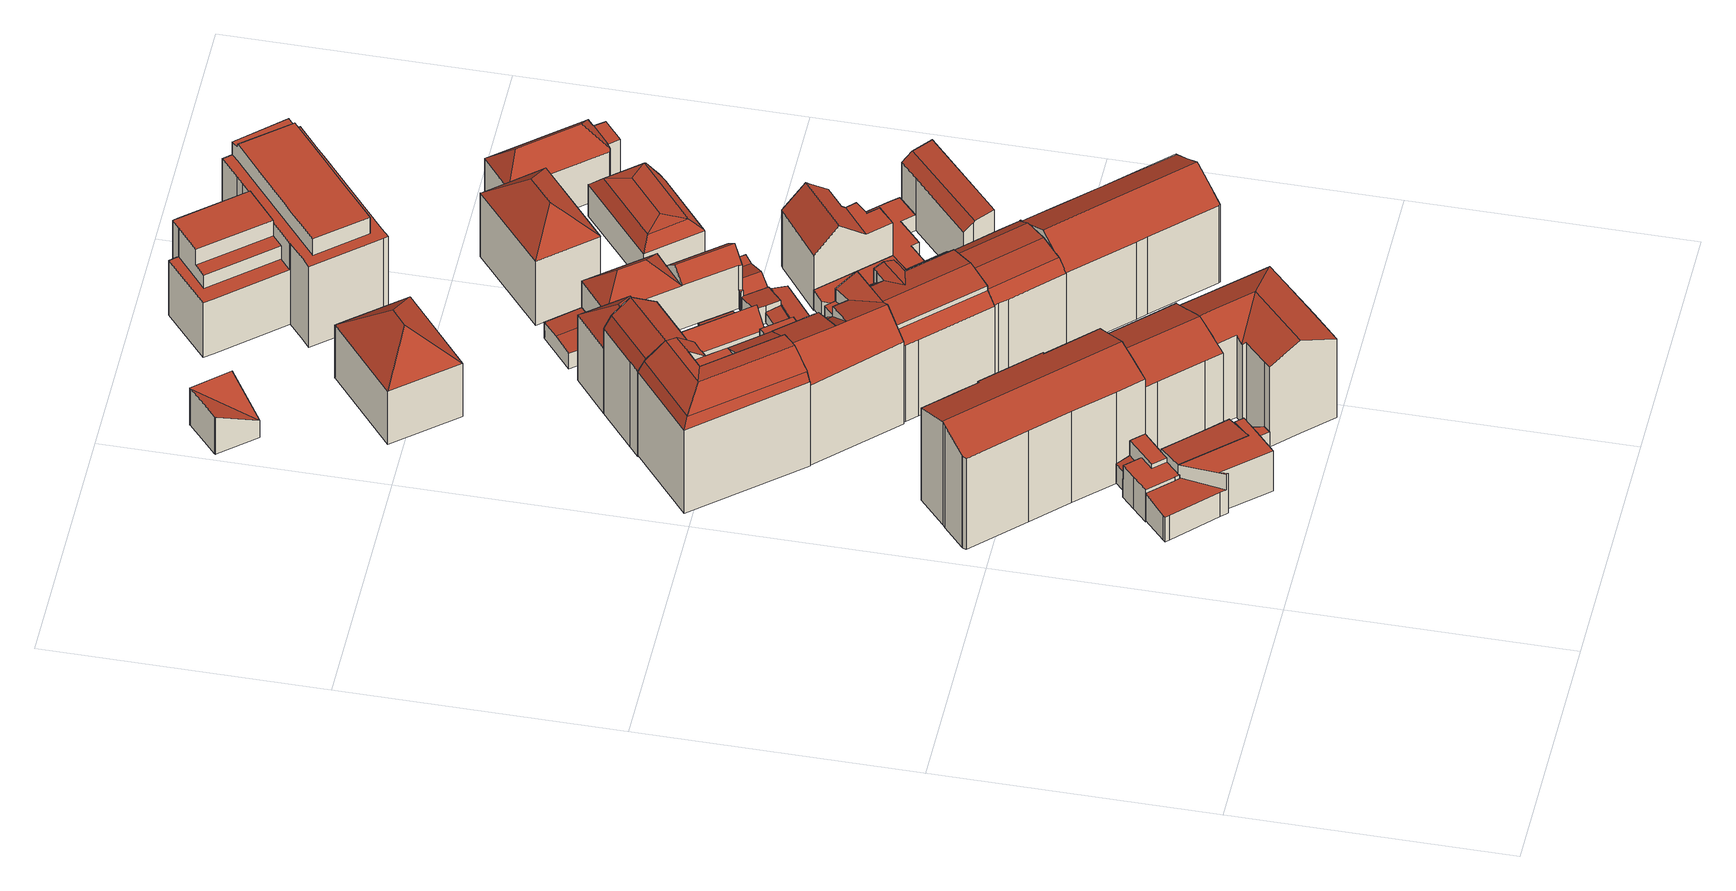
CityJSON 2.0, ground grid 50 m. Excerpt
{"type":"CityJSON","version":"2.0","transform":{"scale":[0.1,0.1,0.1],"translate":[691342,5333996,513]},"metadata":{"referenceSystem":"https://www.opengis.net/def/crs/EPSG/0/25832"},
"CityObjects":{
"building1":{"type":"Building","attributes":{"Gemeindeschluessel":"09162000","HoeheDach":"524.430","HoeheGrund":"515.370","Methode":"2000","NiedrigsteTraufeDesGebaeudes":"520.886","Geometrietyp2DReferenz":"3000","function":"31001_2000","roofType":"1000","measuredHeight":9.06,"storeysAboveGround":2},"geometry":[{"type":"MultiSurface","lod":"2","boundaries":[[[0,1,2,3,4,5,6,7,8,9,10]],[[11,12,13,14,15,16,17,18,19,20]],[[7,6,5,21,22,23]],[[13,10,9,14]],[[24,20,19,25]],[[26,27,28,4,3,2]],[[26,2,1,29]],[[30,16,15,31]],[[8,7,23,32,33,9]],[[15,14,9,33,31]],[[34,17,16,30]],[[35,36,0,10,13,12,37]],[[38,18,17,34]],[[29,1,0,36]],[[37,12,11,39]],[[21,5,4,28]],[[39,11,20,24]],[[25,19,18,38]],[[27,26,29,36,35,37,39,24,25,38,34,30,31,33,32,23,22,21,28]]],"semantics":{"surfaces":[{"type":"RoofSurface"},{"type":"WallSurface"},{"type":"GroundSurface"}],"values":[0,0,1,1,1,1,1,1,1,1,1,1,1,1,1,1,1,1,2]}}]},
"building2":{"type":"Building","attributes":{"Gemeindeschluessel":"09162000","HoeheDach":"523.330","HoeheGrund":"515.120","Methode":"2000","NiedrigsteTraufeDesGebaeudes":"519.234","Geometrietyp2DReferenz":"3000","function":"31001_2000","roofType":"1000","measuredHeight":8.21,"storeysAboveGround":2},"geometry":[{"type":"MultiSurface","lod":"2","boundaries":[[[40,41,42,43]],[[44,45,46,47]],[[48,49,50,51,52,53]],[[43,54,55,56,57,44,47,58,59,60,61,62,63,40]],[[64,65,66,49,48,67,68]],[[55,54,43,42,69,70,71]],[[53,72,67,48]],[[57,73,45,44]],[[60,52,51,61]],[[47,46,74,58]],[[61,51,50,62]],[[70,69,64,68]],[[55,71,75,56]],[[69,42,41,66,65,64]],[[56,75,73,57]],[[41,40,63,62,50,49,66]],[[45,73,75,71,70,68,67,72,74,46]],[[74,72,53,52,60,59,58]]],"semantics":{"surfaces":[{"type":"WallSurface"},{"type":"RoofSurface"},{"type":"GroundSurface"}],"values":[0,0,1,2,0,0,0,0,0,0,0,0,0,1,0,0,1,0]}}]},
"building3":{"type":"Building","attributes":{"Gemeindeschluessel":"09162000","HoeheDach":"524.530","HoeheGrund":"515.602","Methode":"1000","NiedrigsteTraufeDesGebaeudes":"523.912","Geometrietyp2DReferenz":"3000","function":"31001_2000","roofType":"1000","measuredHeight":8.93},"geometry":[{"type":"MultiSurface","lod":"2","boundaries":[[[76,77,78,79,80,81]],[[82,83,84,85]],[[86,87,88,89,90,91,79,78]],[[82,92,89,88,93,83]],[[94,85,84,95,76,81]],[[95,84,83,93,88,87,86,78,77,76]],[[92,82,85,94,81,80,79,91,90,89]]],"semantics":{"surfaces":[{"type":"WallSurface"},{"type":"RoofSurface"},{"type":"GroundSurface"}],"values":[0,0,0,0,0,1,2]}}]},
"building4":{"type":"Building","attributes":{"Gemeindeschluessel":"09162000","HoeheDach":"519.659","HoeheGrund":"515.100","Methode":"1000","NiedrigsteTraufeDesGebaeudes":"518.510","Geometrietyp2DReferenz":"3000","function":"31001_2000","roofType":"2100","measuredHeight":4.56},"geometry":[{"type":"MultiSurface","lod":"2","boundaries":[[[96,97,98,43]],[[40,99,100,101]],[[43,40,101,102,103,96]],[[97,104,105,100,99,98]],[[103,104,97,96]],[[102,105,104,103]],[[43,98,99,40]],[[101,100,105,102]]],"semantics":{"surfaces":[{"type":"WallSurface"},{"type":"GroundSurface"},{"type":"RoofSurface"}],"values":[0,0,1,2,0,0,0,0]}}]},
"building5":{"type":"Building","attributes":{"Gemeindeschluessel":"09162000","HoeheDach":"538.442","HoeheGrund":"514.950","Methode":"1000","NiedrigsteTraufeDesGebaeudes":"535.743","Geometrietyp2DReferenz":"3000","function":"31001_9998","roofType":"3100","measuredHeight":23.49,"storeysAboveGround":5},"geometry":[{"type":"MultiSurface","lod":"2","boundaries":[[[106,107,108,109]],[[110,111,112,113]],[[114,115,116,117]],[[118,119,120,121,122,123,124,125,126,127,114,117,128,129,130,131,132,133,134,106,109,135,136,110,113]],[[128,137,138,129]],[[136,139,111,110]],[[133,140,141,134]],[[113,112,142,118]],[[143,142,112,111,139,144,108,107,141,140,145,146]],[[125,147,148,126]],[[127,149,115,114]],[[117,116,137,128]],[[122,150,151,123]],[[129,138,152,130]],[[124,123,151,153,147,125]],[[126,148,149,127]],[[134,141,107,106]],[[109,108,144,135]],[[135,144,139,136]],[[122,121,120,154,155,150]],[[132,145,140,133]],[[152,146,145,132,131,130]],[[120,119,118,142,143,154]],[[149,148,147,153,151,150,155,154,143,146,152,138,137,116,115]]],"semantics":{"surfaces":[{"type":"WallSurface"},{"type":"GroundSurface"},{"type":"RoofSurface"}],"values":[0,0,0,1,0,0,0,0,2,0,0,0,0,0,0,0,0,0,0,0,0,0,0,2]}}]},
"building6":{"type":"Building","attributes":{"Gemeindeschluessel":"09162000","HoeheDach":"518.710","HoeheGrund":"515.490","Methode":"1000","NiedrigsteTraufeDesGebaeudes":"518.710","Geometrietyp2DReferenz":"3000","function":"31001_2000","roofType":"1000","measuredHeight":3.22},"geometry":[{"type":"MultiSurface","lod":"2","boundaries":[[[156,157,158,159,160,161,162,163]],[[164,165,159,158]],[[166,163,162,167]],[[157,168,164,158]],[[167,162,161,169]],[[165,170,160,159]],[[170,169,161,160]],[[156,171,168,157]],[[156,163,166,171]],[[168,171,166,167,169,170,165,164]]],"semantics":{"surfaces":[{"type":"GroundSurface"},{"type":"WallSurface"},{"type":"RoofSurface"}],"values":[0,1,1,1,1,1,1,1,1,2]}}]},
"building7":{"type":"Building","attributes":{"Gemeindeschluessel":"09162000","HoeheDach":"538.360","HoeheGrund":"514.680","Methode":"2000","NiedrigsteTraufeDesGebaeudes":"532.810","Geometrietyp2DReferenz":"3000","function":"31001_9998","roofType":"3100","measuredHeight":23.68,"storeysAboveGround":5},"geometry":[{"type":"MultiSurface","lod":"2","boundaries":[[[172,173,174,175]],[[176,177,178,179]],[[180,181,182,183,184,178,177,185,186]],[[175,187,188,189]],[[190,191,173,172]],[[192,193,194,195,196]],[[197,198,199,190]],[[200,184,183,201]],[[202,197,190,172]],[[187,203,176,179,200,201,204,205,188]],[[206,186,199,207]],[[208,196,195]],[[180,206,207,208,195,209]],[[205,210,189,188]],[[211,212,181,180,209,194,193]],[[204,201,183,182,213,214]],[[198,192,196,208,207,199]],[[194,209,195]],[[180,186,206]],[[187,175,174,203]],[[179,178,184,200]],[[199,186,185,191,190]],[[213,182,181,212]],[[204,214,211,193,192,198,197,202,210,205]],[[202,172,175,189,210]],[[211,214,213,212]],[[203,174,173,191,185,177,176]]],"semantics":{"surfaces":[{"type":"RoofSurface"},{"type":"WallSurface"},{"type":"GroundSurface"}],"values":[0,1,0,1,0,0,0,1,0,2,1,1,0,1,1,1,1,1,1,1,1,0,1,1,0,0,1]}}]},
"building8":{"type":"Building","attributes":{"Gemeindeschluessel":"09162000","HoeheDach":"536.637","HoeheGrund":"515.250","Methode":"1000","NiedrigsteTraufeDesGebaeudes":"533.850","Geometrietyp2DReferenz":"3000","function":"31001_1000","roofType":"3100","measuredHeight":21.39,"storeysAboveGround":4},"geometry":[{"type":"MultiSurface","lod":"2","boundaries":[[[215,216,217,218]],[[219,220,221,222,223,224,225,226,227,215,218,228,229,230,231,232,233,234]],[[216,235,236,237,238,239,240,241,242,243,217]],[[232,244,245,233]],[[226,225,237,236,235,227]],[[220,219,234,246,247,248]],[[242,241,249,231,230,229]],[[233,245,246,234]],[[240,250,248,247,246,245,244,249,241]],[[231,249,244,232]],[[218,217,243,228]],[[220,248,250,221]],[[224,223,222,221,250,240,239,238]],[[228,243,242,229]],[[227,235,216,215]],[[224,238,237,225]]],"semantics":{"surfaces":[{"type":"WallSurface"},{"type":"GroundSurface"},{"type":"RoofSurface"}],"values":[0,1,2,0,0,0,0,0,2,0,0,0,0,0,0,0]}}]},
"building9":{"type":"Building","attributes":{"Gemeindeschluessel":"09162000","HoeheDach":"536.329","HoeheGrund":"515.290","Methode":"2000","NiedrigsteTraufeDesGebaeudes":"533.136","Geometrietyp2DReferenz":"3000","function":"31001_1000","roofType":"3100","measuredHeight":21.04,"storeysAboveGround":5},"geometry":[{"type":"MultiSurface","lod":"2","boundaries":[[[251,252,253,254]],[[255,256,257,258,259,260]],[[261,262,263,264,265,266]],[[267,268,269,270,271,272,273,274,275,262,261,266,276,277,251,254,278,279]],[[260,259,258,280,281,282,283,284,285]],[[286,257,279,278,254,253]],[[265,287,288,277,276,266]],[[289,258,257,286,253,252,288,287]],[[277,288,252,251]],[[264,263,280,258,289,287,265]],[[272,283,282,273]],[[282,281,280,263,262,275,274,273]],[[269,268,255,260,285,270]],[[271,284,283,272]],[[268,267,279,257,256,255]],[[270,285,284,271]]],"semantics":{"surfaces":[{"type":"WallSurface"},{"type":"RoofSurface"},{"type":"GroundSurface"}],"values":[0,1,0,2,1,0,0,1,0,1,0,0,0,0,0,0]}}]},
"building10":{"type":"Building","attributes":{"Gemeindeschluessel":"09162000","HoeheDach":"537.770","HoeheGrund":"514.765","Methode":"2000","NiedrigsteTraufeDesGebaeudes":"532.862","Geometrietyp2DReferenz":"3000","function":"31001_1000","roofType":"3100","measuredHeight":23,"storeysAboveGround":5},"geometry":[{"type":"MultiSurface","lod":"2","boundaries":[[[290,291,292,293]],[[294,295,296,297,298,299]],[[300,301,302,303]],[[298,297,304,305,306,307]],[[308,309,310,311]],[[312,313,309,308]],[[314,315,316,317]],[[292,291,310,309,313,318,319,320]],[[321,322,323,324,317,316]],[[325,326,327,328]],[[329,330,305]],[[331,332,333,334]],[[317,324,335,314]],[[290,293,306,305,330,336,337,338]],[[327,326,333,332,339]],[[304,340,341]],[[294,321,316,315,342,295]],[[343,334,333,326,325,344]],[[318,345,346,319]],[[304,297,296,335,324,323,347,348,340]],[[349,350,307,306,293,292,320]],[[351,311,310,291,290,338]],[[352,353,354,355,348,347]],[[304,341,329,305]],[[328,327,339,336,330,329,341,340,348,355]],[[343,344,301,300]],[[314,335,342,315]],[[352,347,323,322]],[[331,356,337,336,339,332]],[[349,346,345,312,308,311,351,356,331,334,343,300,303,353,352,322,321,294,299,350]],[[299,298,307,350]],[[349,320,319,346]],[[296,295,342,335]],[[354,302,301,344,325,328,355]],[[354,353,303,302]],[[345,318,313,312]],[[351,338,337,356]]],"semantics":{"surfaces":[{"type":"WallSurface"},{"type":"RoofSurface"},{"type":"GroundSurface"}],"values":[0,0,0,1,0,0,1,1,0,0,0,0,0,1,1,0,0,0,0,1,0,0,0,1,0,0,0,0,0,2,0,0,1,1,0,0,0]}}]},
"building11":{"type":"Building","attributes":{"Gemeindeschluessel":"09162000","HoeheDach":"538.498","HoeheGrund":"514.395","Methode":"2000","NiedrigsteTraufeDesGebaeudes":"533.710","Geometrietyp2DReferenz":"3000","function":"31001_1000","roofType":"3100","measuredHeight":24.1,"storeysAboveGround":6},"geometry":[{"type":"MultiSurface","lod":"2","boundaries":[[[357,358,359,360]],[[361,174,362,363]],[[364,365,174,361,366,367]],[[358,357,368,369,370,371]],[[360,359,367,366]],[[365,370,369,362,174]],[[364,367,359,358,371]],[[363,362,369,368]],[[361,363,368,357,360,366]],[[364,371,370,365]]],"semantics":{"surfaces":[{"type":"WallSurface"},{"type":"RoofSurface"},{"type":"GroundSurface"}],"values":[0,0,0,0,0,1,1,0,2,1]}}]},
"building12":{"type":"Building","attributes":{"Gemeindeschluessel":"09162000","HoeheDach":"523.396","HoeheGrund":"514.359","Methode":"2000","NiedrigsteTraufeDesGebaeudes":"520.312","Geometrietyp2DReferenz":"3000","function":"31001_1000","roofType":"3200","measuredHeight":9.04,"storeysAboveGround":2},"geometry":[{"type":"MultiSurface","lod":"2","boundaries":[[[372,373,374,375]],[[376,377,373,372]],[[378,379,376,372,375]],[[376,379,380,381,377]],[[381,382,373,377]],[[374,383,384]],[[378,385,380,379]],[[383,374,373,382]],[[378,375,374,384,385]],[[380,385,384,383,382,381]]],"semantics":{"surfaces":[{"type":"WallSurface"},{"type":"GroundSurface"},{"type":"RoofSurface"}],"values":[0,0,1,0,2,2,0,2,0,2]}}]},
"building13":{"type":"Building","attributes":{"Gemeindeschluessel":"09162000","HoeheDach":"522.547","HoeheGrund":"514.090","Methode":"2000","NiedrigsteTraufeDesGebaeudes":"517.868","Geometrietyp2DReferenz":"3000","function":"31001_2000","roofType":"9999","measuredHeight":8.46},"geometry":[{"type":"MultiSurface","lod":"2","boundaries":[[[386,387,388,389,390,391]],[[392,393,388,387]],[[393,394,395,388]],[[389,388,395,396,397,398,390]],[[396,395,394,399,400,401]],[[391,390,398,402]],[[398,397,396,401,403,402]],[[387,386,391,402,403,401,400,399,392]],[[399,394,393,392]]],"semantics":{"surfaces":[{"type":"WallSurface"},{"type":"RoofSurface"},{"type":"GroundSurface"}],"values":[0,0,1,1,0,0,0,2,0]}}]},
"building14":{"type":"Building","attributes":{"Gemeindeschluessel":"09162000","HoeheDach":"536.470","HoeheGrund":"515.245","Methode":"2000","NiedrigsteTraufeDesGebaeudes":"532.472","Geometrietyp2DReferenz":"3000","function":"31001_1000","roofType":"3100","measuredHeight":21.23,"storeysAboveGround":6},"geometry":[{"type":"MultiSurface","lod":"2","boundaries":[[[404,405,406,407]],[[408,409,410,411]],[[412,413,414,415,416,417,418]],[[419,420,421,418,417]],[[407,406,422,423]],[[424,425,426,427,428,429]],[[430,431,432,433]],[[434,426,425,435]],[[404,436,424,429,411,410,437,438,405]],[[439,413,440,441]],[[442,423,422,443,444,445]],[[438,437,446,447]],[[447,446,444,443]],[[424,436,435,425]],[[448,449,450,441,440,409,408,428,427]],[[449,451,415,414,452,450]],[[447,443,422,406,405,438]],[[452,414,413,439]],[[448,434,435,436,404,407,423,442,430,433,420,419,453,451,449]],[[433,432,421,420]],[[453,416,415,451]],[[442,445,431,430]],[[419,417,416,453]],[[428,408,411,429]],[[412,418,421,432,431,445,444,446]],[[410,409,440,413,412,446,437]],[[441,450,452,439]],[[448,427,426,434]]],"semantics":{"surfaces":[{"type":"WallSurface"},{"type":"RoofSurface"},{"type":"GroundSurface"}],"values":[0,1,1,0,0,1,0,0,0,0,0,0,0,0,0,0,1,0,2,0,0,0,0,0,1,1,1,0]}}]},
"building15":{"type":"Building","attributes":{"Gemeindeschluessel":"09162000","HoeheDach":"533.520","HoeheGrund":"514.395","Methode":"2000","NiedrigsteTraufeDesGebaeudes":"529.014","Geometrietyp2DReferenz":"3000","function":"31001_1000","roofType":"3200","measuredHeight":19.12,"storeysAboveGround":5},"geometry":[{"type":"MultiSurface","lod":"2","boundaries":[[[454,455,456,457]],[[458,456,459,460]],[[368,357,461,454,457]],[[462,459,456,455]],[[461,462,455,454]],[[357,460,459,462,461]],[[357,368,458,460]],[[368,457,456,458]]],"semantics":{"surfaces":[{"type":"RoofSurface"},{"type":"WallSurface"},{"type":"GroundSurface"}],"values":[0,1,1,0,0,1,2,1]}}]},
"building16":{"type":"Building","attributes":{"Gemeindeschluessel":"09162000","HoeheDach":"531.834","HoeheGrund":"513.600","Methode":"1000","NiedrigsteTraufeDesGebaeudes":"525.653","Geometrietyp2DReferenz":"3000","function":"31001_9998","roofType":"3200","measuredHeight":18.23,"storeysAboveGround":3},"geometry":[{"type":"MultiSurface","lod":"2","boundaries":[[[463,464,465,466]],[[467,468,469,470,471,472,473,474]],[[469,468,475,476,464]],[[470,469,464,463]],[[468,467,474,477,475]],[[476,475,477,465]],[[463,466,478,473,472,471,470]],[[465,477,474,473,478,466]],[[464,476,465]]],"semantics":{"surfaces":[{"type":"WallSurface"},{"type":"RoofSurface"},{"type":"GroundSurface"}],"values":[0,0,1,0,1,1,2,0,1]}}]},
"building17":{"type":"Building","attributes":{"Gemeindeschluessel":"09162000","HoeheDach":"520.124","HoeheGrund":"514.366","Methode":"2000","NiedrigsteTraufeDesGebaeudes":"519.448","Geometrietyp2DReferenz":"3000","function":"31001_2000","roofType":"2100","measuredHeight":5.76,"storeysAboveGround":1},"geometry":[{"type":"MultiSurface","lod":"2","boundaries":[[[479,480,481,482]],[[483,484,485,486]],[[487,488,480,479]],[[489,485,484,481,480,488]],[[487,479,482,483,486,490]],[[486,485,489,490]],[[490,489,488,487]],[[482,481,484,483]]],"semantics":{"surfaces":[{"type":"WallSurface"},{"type":"RoofSurface"},{"type":"GroundSurface"}],"values":[0,0,0,1,2,0,0,0]}}]},
"building18":{"type":"Building","attributes":{"Gemeindeschluessel":"09162000","HoeheDach":"518.170","HoeheGrund":"515.078","Methode":"2000","NiedrigsteTraufeDesGebaeudes":"518.170","Geometrietyp2DReferenz":"3000","function":"31001_2000","roofType":"1000","measuredHeight":3.09},"geometry":[{"type":"MultiSurface","lod":"2","boundaries":[[[491,492,493,494]],[[495,496,497,498]],[[491,494,499,500,501,502,495,498,503]],[[502,504,496,495]],[[498,497,505,503]],[[499,506,507,500]],[[500,507,508,501]],[[501,508,504,502]],[[494,493,506,499]],[[505,497,496,504,508,507,506,493,492]],[[503,505,492,491]]],"semantics":{"surfaces":[{"type":"WallSurface"},{"type":"GroundSurface"},{"type":"RoofSurface"}],"values":[0,0,1,0,0,0,0,0,0,2,0]}}]},
"building19":{"type":"Building","attributes":{"Gemeindeschluessel":"09162000","HoeheDach":"535.200","HoeheGrund":"515.149","Methode":"2000","NiedrigsteTraufeDesGebaeudes":"532.803","Geometrietyp2DReferenz":"3000","function":"31001_1000","roofType":"3100","measuredHeight":20.05,"storeysAboveGround":6},"geometry":[{"type":"MultiSurface","lod":"2","boundaries":[[[509,510,511,512,513,514]],[[515,516,517,518,519,512,511]],[[519,518,520,521]],[[515,522,523,524,525,526,527,528,516]],[[518,517,529,530,531,532,520]],[[515,511,510,522]],[[512,519,521,513]],[[523,509,514,524]],[[525,532,531,526]],[[522,510,509,523]],[[528,529,517,516]],[[525,524,514,513,521,520,532]],[[526,531,530,527]],[[527,530,529,528]]],"semantics":{"surfaces":[{"type":"RoofSurface"},{"type":"WallSurface"},{"type":"GroundSurface"}],"values":[0,1,0,2,0,1,0,1,1,1,1,1,1,1]}}]},
"building20":{"type":"Building","attributes":{"Gemeindeschluessel":"09162000","HoeheDach":"523.020","HoeheGrund":"514.346","Methode":"2000","NiedrigsteTraufeDesGebaeudes":"519.757","Geometrietyp2DReferenz":"3000","function":"31001_2000","roofType":"3100","measuredHeight":8.67,"storeysAboveGround":2},"geometry":[{"type":"MultiSurface","lod":"2","boundaries":[[[490,533,534,535,486]],[[536,537,538,539]],[[490,486,540,536,539,541,542,543]],[[486,535,544,540]],[[543,545,533,490]],[[545,546,547,534,533]],[[547,548,538,537,544,535,534]],[[541,548,547,546,542]],[[539,538,548,541]],[[542,546,545,543]],[[540,544,537,536]]],"semantics":{"surfaces":[{"type":"WallSurface"},{"type":"GroundSurface"},{"type":"RoofSurface"}],"values":[0,0,1,0,0,2,2,0,0,0,0]}}]},
"building21":{"type":"Building","attributes":{"Gemeindeschluessel":"09162000","HoeheDach":"518.701","HoeheGrund":"514.721","Methode":"2000","NiedrigsteTraufeDesGebaeudes":"518.236","Geometrietyp2DReferenz":"3000","function":"31001_2000","roofType":"3100","measuredHeight":3.98,"storeysAboveGround":1},"geometry":[{"type":"MultiSurface","lod":"2","boundaries":[[[549,550,551,552]],[[553,554,555,556]],[[556,555,552,551,557]],[[557,551,550,558]],[[549,554,553,558,550]],[[555,554,549,552]],[[553,556,557,558]]],"semantics":{"surfaces":[{"type":"WallSurface"},{"type":"RoofSurface"},{"type":"GroundSurface"}],"values":[0,0,0,1,0,2,1]}}]},
"building22":{"type":"Building","attributes":{"Gemeindeschluessel":"09162000","HoeheDach":"517.763","HoeheGrund":"515.169","Methode":"2000","NiedrigsteTraufeDesGebaeudes":"517.370","Geometrietyp2DReferenz":"3000","function":"31001_2000","roofType":"1000","measuredHeight":2.59},"geometry":[{"type":"MultiSurface","lod":"2","boundaries":[[[559,560,561,562]],[[560,563,564,561]],[[561,564,565,562]],[[559,566,563,560]],[[559,562,565,566]],[[563,566,565,564]]],"semantics":{"surfaces":[{"type":"WallSurface"},{"type":"RoofSurface"},{"type":"GroundSurface"}],"values":[0,1,0,0,2,0]}}]},
"building23":{"type":"Building","attributes":{"Gemeindeschluessel":"09162000","HoeheDach":"517.184","HoeheGrund":"514.464","Methode":"2000","NiedrigsteTraufeDesGebaeudes":"516.669","Geometrietyp2DReferenz":"3000","function":"31001_2463","roofType":"1000","measuredHeight":2.72,"storeysAboveGround":1},"geometry":[{"type":"MultiSurface","lod":"2","boundaries":[[[567,568,569,570]],[[571,572,573,574]],[[568,573,572,569]],[[570,571,574,567]],[[570,569,572,571]],[[574,573,568,567]]],"semantics":{"surfaces":[{"type":"WallSurface"},{"type":"RoofSurface"},{"type":"GroundSurface"}],"values":[0,0,1,2,0,0]}}]},
"building24":{"type":"Building","attributes":{"Gemeindeschluessel":"09162000","HoeheDach":"518.252","HoeheGrund":"515.166","Methode":"1000","NiedrigsteTraufeDesGebaeudes":"517.412","Geometrietyp2DReferenz":"3000","function":"31001_2000","roofType":"2100","measuredHeight":3.09},"geometry":[{"type":"MultiSurface","lod":"2","boundaries":[[[575,576,577,559]],[[578,566,559,577]],[[578,577,576,579,580]],[[566,578,580,581]],[[581,580,579,582]],[[582,579,576,575]],[[559,566,581,582,575]]],"semantics":{"surfaces":[{"type":"WallSurface"},{"type":"RoofSurface"},{"type":"GroundSurface"}],"values":[0,0,1,0,0,0,2]}}]},
"building25":{"type":"Building","attributes":{"Gemeindeschluessel":"09162000","HoeheDach":"536.870","HoeheGrund":"515.358","Methode":"2000","NiedrigsteTraufeDesGebaeudes":"532.866","Geometrietyp2DReferenz":"3000","function":"31001_1000","roofType":"3100","measuredHeight":21.51,"storeysAboveGround":6},"geometry":[{"type":"MultiSurface","lod":"2","boundaries":[[[583,584,585,586]],[[587,588,589,590]],[[591,592,593,594]],[[595,596,597,598]],[[599,600,601,602,603,604,585,584,605,597,596]],[[598,597,605,606]],[[599,607,608,600]],[[594,593,588,587]],[[609,610,611,591,594,587,590,612,608,607,595,598,606,583,586,613]],[[610,614,615,611]],[[586,585,604,613]],[[601,612,590,589,602]],[[606,605,584,583]],[[588,593,592,615,614,616,603,602,589]],[[609,616,614,610]],[[607,599,596,595]],[[612,601,600,608]],[[609,613,604,603,616]],[[611,615,592,591]]],"semantics":{"surfaces":[{"type":"WallSurface"},{"type":"RoofSurface"},{"type":"GroundSurface"}],"values":[0,0,0,0,1,0,0,0,2,0,0,0,0,1,0,0,0,0,0]}}]},
"building26":{"type":"Building","attributes":{"Gemeindeschluessel":"09162000","HoeheDach":"528.490","HoeheGrund":"514.601","Methode":"2000","NiedrigsteTraufeDesGebaeudes":"518.760","Geometrietyp2DReferenz":"3000","function":"31001_1000","roofType":"3200","measuredHeight":13.89,"storeysAboveGround":3},"geometry":[{"type":"MultiSurface","lod":"2","boundaries":[[[617,618,619,620]],[[621,622,623,624]],[[625,626,627,628]],[[626,629,630,631,632,627]],[[633,634,635,636]],[[632,637,638,628,627]],[[639,640,634,633]],[[641,642,638,637,621,624,643]],[[632,631,644,622,621,637]],[[634,640,617,620,635]],[[623,645,624]],[[646,644,631,630]],[[639,633,636,641,643,647,646,630,629]],[[639,629,626,625,618,617,640]],[[641,636,635,620,619,642]],[[622,644,645,623]],[[625,628,638,642,619,618]],[[647,645,644,646]],[[643,624,645,647]]],"semantics":{"surfaces":[{"type":"WallSurface"},{"type":"RoofSurface"},{"type":"GroundSurface"}],"values":[0,1,1,0,0,0,0,0,1,1,1,0,2,0,0,1,1,0,0]}}]},
"building27":{"type":"Building","attributes":{"Gemeindeschluessel":"09162000","HoeheDach":"519.584","HoeheGrund":"515.130","Methode":"2000","NiedrigsteTraufeDesGebaeudes":"518.997","Geometrietyp2DReferenz":"3000","function":"31001_2000","roofType":"1000","measuredHeight":4.45,"storeysAboveGround":1},"geometry":[{"type":"MultiSurface","lod":"2","boundaries":[[[516,648,649,528]],[[528,649,650,651]],[[528,651,652,516]],[[652,653,648,516]],[[648,653,650,649]],[[651,650,653,652]]],"semantics":{"surfaces":[{"type":"WallSurface"},{"type":"GroundSurface"},{"type":"RoofSurface"}],"values":[0,0,1,0,2,0]}}]},
"building28":{"type":"Building","attributes":{"Gemeindeschluessel":"09162000","HoeheDach":"518.997","HoeheGrund":"514.729","Methode":"2000","NiedrigsteTraufeDesGebaeudes":"518.997","Geometrietyp2DReferenz":"3000","function":"31001_2000","roofType":"1000","measuredHeight":4.27,"storeysAboveGround":1},"geometry":[{"type":"MultiSurface","lod":"2","boundaries":[[[654,655,656,657]],[[658,659,660,654,657]],[[657,656,661,658]],[[660,662,655,654]],[[659,663,662,660]],[[663,661,656,655,662]],[[663,659,658,661]]],"semantics":{"surfaces":[{"type":"WallSurface"},{"type":"GroundSurface"},{"type":"RoofSurface"}],"values":[0,1,0,0,0,2,0]}}]},
"building29":{"type":"Building","attributes":{"Gemeindeschluessel":"09162000","HoeheDach":"518.851","HoeheGrund":"514.920","Methode":"2000","NiedrigsteTraufeDesGebaeudes":"516.690","Geometrietyp2DReferenz":"3000","function":"31001_2000","roofType":"3100","measuredHeight":3.93},"geometry":[{"type":"MultiSurface","lod":"2","boundaries":[[[664,665,666,667,668]],[[669,670,671,672,673,674,675]],[[669,676,677,670]],[[678,673,672,666,665]],[[679,680,681,682]],[[683,679,682,668,667]],[[676,684,685,678,665,664,686,687,677]],[[685,674,673,678]],[[684,675,674,685]],[[666,672,671,688]],[[675,684,676,669]],[[688,683,667,666]],[[686,664,668,682,681]],[[686,681,680,687]],[[687,680,679,683,688,671,670,677]]],"semantics":{"surfaces":[{"type":"WallSurface"},{"type":"RoofSurface"},{"type":"GroundSurface"}],"values":[0,1,0,0,1,1,2,0,0,0,0,1,0,0,0]}}]},
"building30":{"type":"Building","attributes":{"Gemeindeschluessel":"09162000","HoeheDach":"521.710","HoeheGrund":"515.405","Methode":"2000","NiedrigsteTraufeDesGebaeudes":"518.010","Geometrietyp2DReferenz":"3000","function":"31001_2000","roofType":"1000","measuredHeight":6.3,"storeysAboveGround":2},"geometry":[{"type":"MultiSurface","lod":"2","boundaries":[[[689,690,691,692,693]],[[694,695,696,697]],[[698,699,700,701,702,703,704]],[[595,705,706,607]],[[707,708,709,706,705,710,711]],[[690,612,708,707,712,713,691]],[[714,689,693,715,704,703]],[[716,701,700,717]],[[718,715,693,692,719]],[[608,709,708,612]],[[720,702,701,716]],[[718,719,721]],[[722,595,607,608,612,690,689,714,720,716,717,723]],[[722,723,699,698,695,694,711,710]],[[722,710,705,595]],[[607,706,709,608]],[[719,692,691,713]],[[707,711,694,697,721,712]],[[714,703,702,720]],[[717,700,699,723]],[[696,718,721,697]],[[721,719,713,712]],[[698,704,715,718,696,695]]],"semantics":{"surfaces":[{"type":"WallSurface"},{"type":"RoofSurface"},{"type":"GroundSurface"}],"values":[0,1,1,0,1,0,0,0,1,0,0,1,2,0,0,0,1,0,0,0,0,1,0]}}]},
"building31":{"type":"Building","attributes":{"Gemeindeschluessel":"09162000","HoeheDach":"518.421","HoeheGrund":"514.601","Methode":"2000","NiedrigsteTraufeDesGebaeudes":"517.384","Geometrietyp2DReferenz":"3000","function":"31001_1000","roofType":"2100","measuredHeight":3.82,"storeysAboveGround":1},"geometry":[{"type":"MultiSurface","lod":"2","boundaries":[[[629,630,646,724,725]],[[629,725,726,727]],[[646,630,728,729]],[[724,646,729,730]],[[724,730,726,725]],[[630,629,727,728]],[[727,726,730,729,728]]],"semantics":{"surfaces":[{"type":"GroundSurface"},{"type":"WallSurface"},{"type":"RoofSurface"}],"values":[0,1,1,1,1,1,2]}}]},
"building32":{"type":"Building","attributes":{"Gemeindeschluessel":"09162000","HoeheDach":"531.010","HoeheGrund":"514.348","Methode":"2000","NiedrigsteTraufeDesGebaeudes":"526.416","Geometrietyp2DReferenz":"3000","function":"31001_1000","roofType":"3100","measuredHeight":16.66,"storeysAboveGround":4},"geometry":[{"type":"MultiSurface","lod":"2","boundaries":[[[731,732,733,734,735]],[[736,737,738,739,740]],[[741,742,743,744]],[[745,736,740,746,735,734,747]],[[731,735,746,748]],[[749,750,751,752]],[[753,754,755,756]],[[757,758,742,741]],[[738,752,751,756,755,757,741,744,732,731,748,739]],[[753,750,749,737,736,745,754]],[[747,734,733,743,742,758]],[[748,746,740,739]],[[751,750,753,756]],[[737,749,752,738]],[[744,743,733,732]],[[757,755,754,745,747,758]]],"semantics":{"surfaces":[{"type":"WallSurface"},{"type":"RoofSurface"},{"type":"GroundSurface"}],"values":[0,0,0,1,0,0,0,0,2,1,1,0,0,0,0,0]}}]},
"building33":{"type":"Building","attributes":{"Gemeindeschluessel":"09162000","HoeheDach":"534.800","HoeheGrund":"514.768","Methode":"2000","NiedrigsteTraufeDesGebaeudes":"529.298","Geometrietyp2DReferenz":"3000","function":"31001_9998","roofType":"3200","measuredHeight":20.03,"storeysAboveGround":4},"geometry":[{"type":"MultiSurface","lod":"2","boundaries":[[[759,760,761,762]],[[763,764,765]],[[766,767,768,769]],[[766,769,763,760,759]],[[761,765,764,770,762]],[[767,762,770,768]],[[766,759,762,767]],[[769,768,770,764,763]],[[763,765,761,760]]],"semantics":{"surfaces":[{"type":"RoofSurface"},{"type":"GroundSurface"},{"type":"WallSurface"}],"values":[0,0,1,2,0,2,2,2,0]}}]},
"building34":{"type":"Building","attributes":{"Gemeindeschluessel":"09162000","HoeheDach":"518.381","HoeheGrund":"514.888","Methode":"2000","NiedrigsteTraufeDesGebaeudes":"518.381","Geometrietyp2DReferenz":"3000","function":"31001_2000","roofType":"1000","measuredHeight":3.49,"storeysAboveGround":1},"geometry":[{"type":"MultiSurface","lod":"2","boundaries":[[[771,772,773,774]],[[775,776,777,778]],[[779,780,781,782]],[[783,784,785,786]],[[787,788,784,783]],[[782,781,776,775]],[[789,771,774,790,779,782,775,778,787,783,786,791,792]],[[791,793,794,792]],[[786,785,793,791]],[[789,795,772,771]],[[792,794,795,789]],[[790,796,780,779]],[[778,777,788,787]],[[774,773,796,790]],[[794,793,785,784,788,777,776,781,780,796,773,772,795]]],"semantics":{"surfaces":[{"type":"WallSurface"},{"type":"GroundSurface"},{"type":"RoofSurface"}],"values":[0,0,0,0,0,0,1,0,0,0,0,0,0,0,2]}}]},
"building35":{"type":"Building","attributes":{"Gemeindeschluessel":"09162000","HoeheDach":"536.822","HoeheGrund":"514.730","Methode":"2000","NiedrigsteTraufeDesGebaeudes":"527.097","Geometrietyp2DReferenz":"3000","function":"31001_9998","roofType":"1000","measuredHeight":22.09,"storeysAboveGround":7},"geometry":[{"type":"MultiSurface","lod":"2","boundaries":[[[797,798,799,800,801,802,803]],[[804,805,806,807,808,809,803,802,801,810,811,812,813,814,815,816,817]],[[818,819,820,821,822,823]],[[800,824,825,826,827,810,801]],[[828,829,823,822,830,831,832]],[[803,809,833,797]],[[834,835,836,837,838,839,840,841,842,843,844,845,846,817,816,815,814,813,812,811,810,827,847,848,849,850,851,852,853,854,855,856]],[[857,858,859,837,836,835]],[[850,819,818,851]],[[860,822,821,861]],[[862,838,837,859]],[[863,864,829,828]],[[865,866,867,868]],[[869,848,847,870]],[[868,867,871,872]],[[798,840,839,873,874,875,799]],[[853,852,851,864,863,876,877]],[[873,839,838,862]],[[876,863,828,832]],[[857,835,834,878]],[[819,850,849,879,880,881,820]],[[824,800,799,875]],[[861,821,820,881]],[[882,883,884,885,886,833,809,808,807,806,805,804]],[[856,855,854,887,888,889]],[[890,891,887,854,853,877,892,866,865]],[[846,845,844,843,842,841,840,798,797,833,886,885,884,883,882]],[[878,834,856,889]],[[870,847,827,826]],[[860,872,871,830,822]],[[846,882,804,817]],[[879,849,848,869]],[[892,877,876,832,831,830,871,867,866]],[[864,851,818,823,829]],[[862,859,858,857,878,889,888,887,891,890,865,868,872,860,861,881,880,879,869,870,826,825,824,875,874,873]]],"semantics":{"surfaces":[{"type":"RoofSurface"},{"type":"WallSurface"},{"type":"GroundSurface"}],"values":[0,1,0,1,1,1,0,1,1,1,1,0,1,1,1,1,1,1,1,1,1,1,1,0,1,1,1,1,1,1,1,1,0,1,2]}}]},
"building36":{"type":"Building","attributes":{"Gemeindeschluessel":"09162000","HoeheDach":"529.012","HoeheGrund":"514.959","Methode":"2000","NiedrigsteTraufeDesGebaeudes":"526.763","Geometrietyp2DReferenz":"3000","function":"31001_1000","roofType":"1000","measuredHeight":14.05,"storeysAboveGround":4},"geometry":[{"type":"MultiSurface","lod":"2","boundaries":[[[893,894,895,896,897,898]],[[899,896,895,900,901]],[[899,901,902,903,904,905]],[[902,906,894,893,903]],[[905,897,896,899]],[[904,898,897,905]],[[906,900,895,894]],[[901,900,906,902]],[[903,893,898,904]]],"semantics":{"surfaces":[{"type":"RoofSurface"},{"type":"WallSurface"},{"type":"GroundSurface"}],"values":[0,1,2,1,1,1,0,1,1]}}]},
"building37":{"type":"Building","attributes":{"Gemeindeschluessel":"09162000","HoeheDach":"524.550","HoeheGrund":"514.719","Methode":"2000","NiedrigsteTraufeDesGebaeudes":"521.696","Geometrietyp2DReferenz":"3000","function":"31001_9998","roofType":"3200","measuredHeight":9.83,"storeysAboveGround":2},"geometry":[{"type":"MultiSurface","lod":"2","boundaries":[[[907,908,909,910]],[[909,908,911]],[[912,913,914,915,916]],[[917,911,918,919,920]],[[921,922,923,924,925]],[[914,913,920,926]],[[916,915,921,925]],[[907,910,917]],[[926,920,919,927]],[[913,912,907,917,920]],[[922,927,919,918,923]],[[916,925,924,908,907,912]],[[910,909,911,917]],[[921,915,914,926,927,922]],[[908,924,923,918,911]]],"semantics":{"surfaces":[{"type":"RoofSurface"},{"type":"WallSurface"},{"type":"GroundSurface"}],"values":[0,0,1,0,1,1,1,0,1,0,1,0,0,2,0]}}]},
"building38":{"type":"Building","attributes":{"Gemeindeschluessel":"09162000","HoeheDach":"528.940","HoeheGrund":"514.789","Methode":"2000","NiedrigsteTraufeDesGebaeudes":"524.640","Geometrietyp2DReferenz":"3000","function":"31001_1000","roofType":"3200","measuredHeight":14.15,"storeysAboveGround":3},"geometry":[{"type":"MultiSurface","lod":"2","boundaries":[[[928,929,930,931,932,933,934,935,936]],[[934,933,937,938,939]],[[935,934,939,940,941]],[[942,941,940,943]],[[928,936,942,943,944]],[[945,938,937,946,947]],[[933,932,948,946,937]],[[935,941,942,936]],[[928,944,949,929]],[[931,950,948,932]],[[951,949,945,947,950]],[[944,943,940,939,938,945,949]],[[947,946,948,950]],[[930,929,949,951]],[[931,930,951,950]]],"semantics":{"surfaces":[{"type":"GroundSurface"},{"type":"WallSurface"},{"type":"RoofSurface"}],"values":[0,1,1,2,1,2,1,1,1,1,2,2,2,1,1]}}]}
},
"vertices":[
[192,132,114],[192,146,114],[259,70,114],[299,106,114],[327,133,114],[315,146,114],[288,118,114],[287,117,114],[213,197,114],[195,217,114],[189,135,114],[110,214,79],[181,143,79],[189,135,79],[195,217,86],[193,214,86],[186,222,86],[186,221,86],[147,262,86],[108,224,79],[104,220,79],[315,146,24],[288,118,24],[287,117,24],[104,220,24],[108,224,24],[259,70,24],[299,106,24],[327,133,24],[192,146,24],[186,222,24],[193,214,24],[213,197,24],[195,217,24],[186,221,24],[189,135,24],[192,132,24],[181,143,24],[147,262,24],[110,214,24],
[269,287,21],[269,287,103],[232,253,103],[232,253,21],[186,221,21],[186,221,94],[147,262,94],[147,262,21],[222,284,69],[248,309,69],[229,328,64],[204,304,64],[198,311,62],[197,310,62],[220,240,21],[195,217,21],[193,214,21],[186,222,21],[174,287,21],[197,310,21],[198,311,21],[204,304,21],[229,328,21],[248,309,21],[199,262,103],[222,284,103],[248,309,103],[222,284,94],[199,262,94],[220,240,103],[220,240,94],[195,217,94],[197,310,94],[186,222,94],[174,287,94],[193,214,94],
[195,217,115],[210,232,113],[232,253,110],[232,253,26],[210,232,26],[195,217,26],[315,146,26],[315,146,111],[287,117,115],[287,117,26],[256,228,109],[295,188,109],[325,157,109],[325,157,26],[295,188,26],[256,228,26],[324,156,26],[324,156,109],[196,216,26],[196,216,115],
[256,228,21],[256,228,55],[232,253,67],[269,287,67],[285,270,59],[285,270,21],[265,251,21],[272,244,21],[272,244,55],[265,251,59],
[205,554,20],[205,554,229],[208,557,228],[208,557,20],[294,463,20],[294,463,229],[372,384,229],[372,384,20],[24,539,20],[24,539,227],[27,545,230],[27,545,20],[348,361,20],[322,337,20],[316,331,20],[298,314,20],[287,304,20],[269,287,20],[269,288,20],[229,328,20],[169,391,20],[109,452,20],[29,547,20],[68,583,20],[74,588,20],[76,590,20],[126,635,20],[148,613,20],[177,583,20],[211,554,20],[298,465,20],[29,547,231],[68,583,251],[298,465,227],[148,613,229],[177,583,229],[348,361,241],[322,337,254],[211,554,228],[126,635,229],[76,590,254],[229,328,227],[169,391,228],[109,452,228],[287,304,237],[269,287,227],[74,588,254],[269,288,227],[316,331,251],[298,314,242],
[362,97,25],[327,133,25],[315,146,25],[325,157,25],[327,159,25],[336,163,25],[366,134,25],[373,108,25],[315,146,57],[325,157,57],[373,108,57],[366,134,57],[327,133,57],[336,163,57],[327,159,57],[362,97,57],
[34,1010,225],[148,1106,225],[141,1115,207],[19,1012,207],[205,1039,17],[205,1039,232],[207,1036,229],[207,1036,17],[178,1010,228],[179,1009,227],[190,1018,227],[189,1019,228],[207,1033,228],[188,1059,252],[158,1034,252],[19,1012,17],[172,831,17],[172,831,208],[88,1003,254],[174,1075,254],[230,886,245],[259,914,227],[205,977,227],[204,976,228],[175,951,245],[206,864,254],[230,886,252],[127,1008,252],[207,1033,17],[189,1019,17],[179,838,225],[141,1115,17],[270,923,17],[172,832,17],[158,1034,228],[127,1008,228],[175,951,228],[205,977,228],[172,832,209],[259,914,198],[179,1009,198],[190,1018,198],[270,923,198],
[285,270,22],[285,270,209],[269,287,209],[269,287,22],[476,277,22],[453,254,22],[434,235,22],[425,227,22],[397,199,22],[391,194,22],[374,177,22],[374,178,22],[350,203,22],[287,304,22],[316,331,22],[321,336,22],[348,361,22],[372,384,22],[451,303,22],[477,277,22],[350,203,209],[374,178,209],[374,177,209],[391,194,218],[397,199,221],[425,227,236],[321,336,236],[316,331,234],[287,304,219],[372,384,209],[451,303,209],[477,277,209],[476,277,209],[453,254,221],[348,361,222],[434,235,232],
[453,254,23],[453,254,217],[477,277,201],[477,277,23],[453,2,201],[504,51,201],[602,145,201],[505,149,233],[456,102,233],[405,53,233],[420,165,23],[420,164,23],[420,164,209],[420,165,209],[391,194,209],[391,194,23],[504,51,23],[453,2,23],[405,53,23],[362,97,23],[373,108,23],[412,146,23],[407,151,23],[408,152,23],[409,153,23],[428,230,23],[434,235,23],[505,247,23],[602,145,23],[409,153,202],[408,152,202],[407,151,202],[412,146,205],[373,108,205],[362,97,205],[505,247,201],[428,230,233],[434,235,230],[457,200,233],
[298,869,228],[298,869,201],[259,913,201],[259,913,228],[408,800,18],[408,800,247],[347,744,243],[338,735,248],[301,700,204],[301,700,18],[335,843,18],[335,843,200],[339,836,200],[339,836,18],[285,793,248],[271,808,248],[215,871,248],[172,832,199],[325,890,18],[325,890,201],[300,869,201],[300,869,18],[327,891,18],[327,891,201],[356,805,200],[379,831,200],[364,846,200],[340,823,200],[323,896,201],[287,940,201],[270,923,201],[364,846,18],[339,822,18],[339,822,229],[340,823,228],[324,853,200],[324,853,201],[318,847,201],[318,847,200],[318,847,205],[318,847,228],[315,857,18],[315,857,201],[323,853,201],[323,853,18],[356,805,228],[311,854,228],[311,853,229],[297,869,229],[311,854,201],[336,827,228],[336,827,205],[379,831,228],[329,849,18],[329,849,200],[323,896,18],[287,940,18],[337,824,229],[338,825,228],[270,923,18],[172,832,18],[297,869,18],[337,824,18],[342,829,18],[342,829,200],[338,825,200],[311,853,18],
[295,1115,14],[295,1115,223],[225,1056,223],[225,1056,14],[141,1115,14],[161,1132,207],[161,1132,14],[174,1075,255],[150,1104,230],[205,1039,14],[205,1039,223],[231,1191,14],[231,1191,207],[241,1180,230],[264,1152,255],
[270,1056,14],[270,1056,73],[371,936,73],[371,936,14],[222,1017,14],[222,1017,74],[323,896,14],[287,940,14],[287,940,73],[223,1017,74],[266,1013,104],[327,940,104],[323,897,73],[323,896,73],
[11,1798,11],[65,1736,11],[65,1736,49],[11,1798,95],[10,1799,95],[10,1799,11],[126,1795,11],[126,1795,94],[72,1855,94],[71,1855,94],[71,1854,94],[37,1824,95],[11,1801,95],[72,1855,11],[71,1855,11],[71,1854,11],[11,1801,11],[37,1824,11],
[408,800,22],[408,800,202],[410,798,202],[410,798,22],[439,587,224],[476,623,235],[354,750,235],[317,715,224],[407,719,231],[447,728,224],[463,743,224],[462,744,225],[469,751,225],[468,751,225],[455,765,231],[468,751,22],[442,779,22],[442,779,225],[427,781,202],[427,781,22],[301,700,195],[303,697,195],[320,680,195],[423,572,195],[439,587,214],[317,715,214],[435,772,22],[435,772,225],[441,779,225],[441,779,22],[320,680,22],[303,697,22],[301,700,22],[392,785,224],[392,785,221],[447,728,221],[514,659,224],[514,659,221],[435,773,22],[434,773,202],[434,773,224],[435,773,225],[418,758,224],[418,758,221],[423,572,22],[530,674,22],[530,674,202],[462,744,22],[463,743,202],[469,751,22],
[263,1153,205],[294,1179,205],[301,1249,161],[231,1191,161],[301,1249,14],[364,1173,161],[364,1173,14],[295,1115,160],[363,1173,161],
[185,1419,6],[185,1419,127],[95,1527,127],[95,1527,6],[249,1625,127],[323,1536,128],[324,1535,127],[324,1535,6],[323,1536,6],[249,1625,6],[234,1644,6],[234,1644,127],[225,1544,188],[194,1518,188],[234,1643,127],[234,1643,6],
[341,1120,14],[341,1120,64],[344,1116,66],[344,1116,14],[356,1125,14],[356,1125,66],[365,1115,71],[365,1115,14],[312,1095,14],[312,1095,65],[324,1081,71],[324,1081,14],
[343,894,21],[343,894,52],[433,951,52],[433,951,21],[407,899,21],[407,899,52],[367,874,52],[367,874,21],[445,937,21],[460,916,21],[482,888,21],[440,856,21],[354,878,21],[440,856,52],[354,878,52],[445,937,52],[460,916,52],[482,888,52],
[428,567,198],[442,552,198],[521,471,198],[538,487,216],[440,587,216],[423,572,198],[521,471,21],[629,572,21],[629,572,198],[609,554,216],[574,520,222],[510,655,216],[475,621,222],[442,552,21],[428,567,21],[423,572,21],[530,674,21],[533,670,21],[549,654,21],[601,601,21],[601,601,198],[549,654,198],[533,670,198],[530,674,198],
[324,1081,68],[347,1100,100],[365,1115,74],[422,1054,14],[422,1054,68],[463,1004,68],[463,1004,14],[369,1119,14],[470,996,14],[427,961,14],[424,959,14],[369,1119,68],[424,959,68],[427,961,71],[447,977,100],[470,996,68],
[385,1322,17],[385,1322,53],[432,1269,53],[432,1269,17],[320,1268,53],[320,1268,17],[364,1213,17],[364,1213,52],[399,1242,57],[352,1295,57],
[460,916,22],[460,916,48],[445,937,44],[445,937,22],[507,949,48],[490,971,44],[490,971,22],[507,949,22],
[463,1004,15],[463,1004,42],[422,1054,42],[422,1054,15],[450,1076,15],[450,1076,37],[490,1026,37],[490,1026,15],
[482,888,22],[482,888,44],[460,916,53],[507,949,52],[559,948,44],[540,972,51],[540,972,22],[559,948,22],
[778,406,24],[778,406,203],[831,349,204],[831,349,24],[615,373,24],[615,373,200],[521,471,200],[521,471,24],[728,257,24],[728,257,200],[632,357,200],[632,357,24],[663,528,24],[663,528,202],[718,470,202],[718,470,24],[627,567,201],[631,570,199],[629,572,199],[574,521,239],[783,304,239],[808,328,220],[734,452,202],[734,452,24],[627,567,24],[631,570,24],[781,302,24],[746,269,24],[731,255,24],[629,572,24],[808,328,24],[746,269,211],[731,255,200],[781,302,237],
[522,1017,58],[522,1017,113],[519,1022,113],[519,1022,58],[453,1104,113],[459,1166,155],[426,1207,155],[364,1213,113],[545,1034,138],[567,1050,114],[495,1138,114],[474,1121,138],[567,1050,16],[495,1139,16],[495,1139,113],[495,1138,112],[516,1017,16],[516,1017,58],[515,1019,58],[515,1019,16],[453,1104,112],[453,1104,114],[519,1015,16],[519,1015,58],[519,1022,16],[519,1022,114],[364,1213,16],[521,1160,113],[432,1269,113],[521,1160,16],[432,1269,16],
[629,572,66],[601,601,60],[658,655,60],[658,655,21],[686,626,21],[686,626,66],
[649,789,17],[649,789,60],[612,753,60],[612,753,17],[516,854,17],[518,882,17],[542,901,17],[516,854,60],[542,901,60],[518,882,60],
[567,1050,19],[519,1015,19],[519,1015,39],[543,1032,55],[567,1050,42],[507,949,59],[540,972,48],[548,978,46],[519,1015,46],[516,1017,46],[478,988,58],[490,971,58],[507,949,19],[540,972,19],[516,1017,19],[607,1019,37],[626,1032,37],[596,1070,37],[577,1056,37],[573,995,55],[490,971,19],[478,988,19],[596,1070,19],[626,1032,19],[548,978,39],
[689,624,24],[686,626,24],[686,626,84],[687,625,84],[689,624,84],[693,557,52],[726,588,51],[716,598,76],[684,567,76],[726,588,50],[736,597,50],[733,599,50],[753,618,50],[720,653,50],[700,635,50],[690,625,50],[663,528,50],[627,567,50],[655,597,50],[629,572,50],[631,570,50],[683,548,50],[693,557,50],[655,597,84],[656,597,84],[700,635,24],[690,625,84],[753,618,24],[733,599,24],[716,598,84],[686,597,87],[720,653,24],[684,567,84],[683,548,24],[736,597,24],
[599,1072,16],[596,1070,16],[596,1070,45],[567,1050,54],[495,1139,53],[521,1160,44],[599,1072,44],
[673,934,13],[636,974,13],[636,974,140],[668,940,180],[673,934,173],[669,873,134],[685,858,134],[685,858,13],[664,879,13],[664,879,141],[632,971,13],[632,971,140],[634,972,140],[634,972,13],[613,827,134],[699,908,141],[576,865,180],[699,908,13],[663,836,134],[678,820,134],[678,820,13],[663,836,13],[680,818,134],[649,789,134],[649,789,13],[680,818,13],[542,901,13],[542,901,137],
[490,1249,163],[491,1249,163],[498,1335,218],[411,1342,163],[634,1370,163],[554,1463,163],[547,1377,218],[490,1249,18],[411,1342,18],[554,1464,18],[634,1370,18],[554,1464,163],
[649,789,19],[649,789,54],[680,818,54],[680,818,19],[793,807,19],[793,807,54],[789,803,54],[789,803,19],[732,872,19],[732,872,54],[782,820,54],[782,820,19],[737,794,19],[737,794,54],[694,754,54],[694,754,19],[757,773,19],[757,773,54],[612,753,19],[678,820,19],[683,765,19],[640,725,19],[683,765,54],[640,725,54],[612,753,54],[678,820,54],
[580,1782,230],[596,1795,230],[588,1804,230],[526,1872,230],[523,1875,230],[521,1873,230],[511,1864,230],[313,1697,238],[345,1724,238],[368,1744,238],[390,1762,238],[451,1814,238],[511,1864,238],[523,1875,201],[521,1873,201],[511,1864,201],[451,1814,201],[390,1762,201],[368,1744,201],[345,1724,201],[313,1697,201],[377,1777,206],[438,1828,206],[351,1931,206],[344,1939,206],[328,1926,206],[283,1888,206],[526,1872,17],[523,1875,17],[510,1890,17],[510,1890,201],[261,1870,171],[283,1888,171],[328,1926,141],[283,1888,141],[261,1870,141],[580,1782,238],[376,1591,201],[382,1584,201],[398,1598,201],[550,1727,201],[569,1743,201],[611,1779,201],[596,1795,201],[580,1782,201],[521,1732,201],[459,1680,201],[438,1662,201],[415,1642,201],[383,1615,201],[472,1857,201],[460,1846,201],[439,1828,201],[438,1828,201],[377,1777,201],[356,1759,201],[333,1740,201],[334,1739,201],[301,1711,201],[285,1698,201],[382,1584,17],[398,1598,17],[550,1727,17],[328,1926,17],[344,1939,17],[569,1743,17],[356,1759,171],[377,1777,171],[227,1864,17],[227,1864,141],[316,1940,141],[316,1940,17],[460,1846,17],[472,1857,17],[326,1929,141],[326,1929,17],[611,1779,17],[596,1795,17],[588,1804,17],[356,1759,141],[333,1740,141],[376,1591,17],[439,1828,17],[438,1828,17],[351,1931,17],[383,1615,238],[415,1642,238],[438,1662,238],[459,1680,238],[521,1732,238],[334,1739,17],[301,1711,17],[285,1698,17],[239,1850,17],[333,1740,17],[239,1850,141],
[658,655,152],[660,654,154],[803,788,154],[789,803,138],[757,773,138],[646,669,138],[789,803,20],[830,760,160],[830,760,20],[686,626,20],[658,655,20],[646,669,20],[757,773,20],[686,626,160],
[617,1127,108],[734,1225,108],[688,1236,115],[614,1174,115],[685,1284,108],[616,1100,89],[615,1099,88],[615,1099,17],[721,1186,17],[721,1186,87],[568,1185,108],[686,1308,89],[686,1309,88],[542,1187,88],[731,1199,17],[748,1236,17],[748,1236,88],[742,1224,101],[731,1199,91],[542,1187,17],[686,1309,17],
[756,1292,18],[745,1284,18],[740,1284,18],[617,1429,18],[682,1483,18],[807,1336,18],[795,1325,18],[811,1305,18],[773,1273,18],[807,1336,117],[805,1334,120],[795,1325,120],[797,1323,116],[811,1305,116],[773,1273,116],[758,1290,116],[756,1292,120],[753,1334,159],[683,1483,117],[673,1429,159],[682,1483,117],[745,1284,120],[617,1429,117],[740,1284,117]
]}
